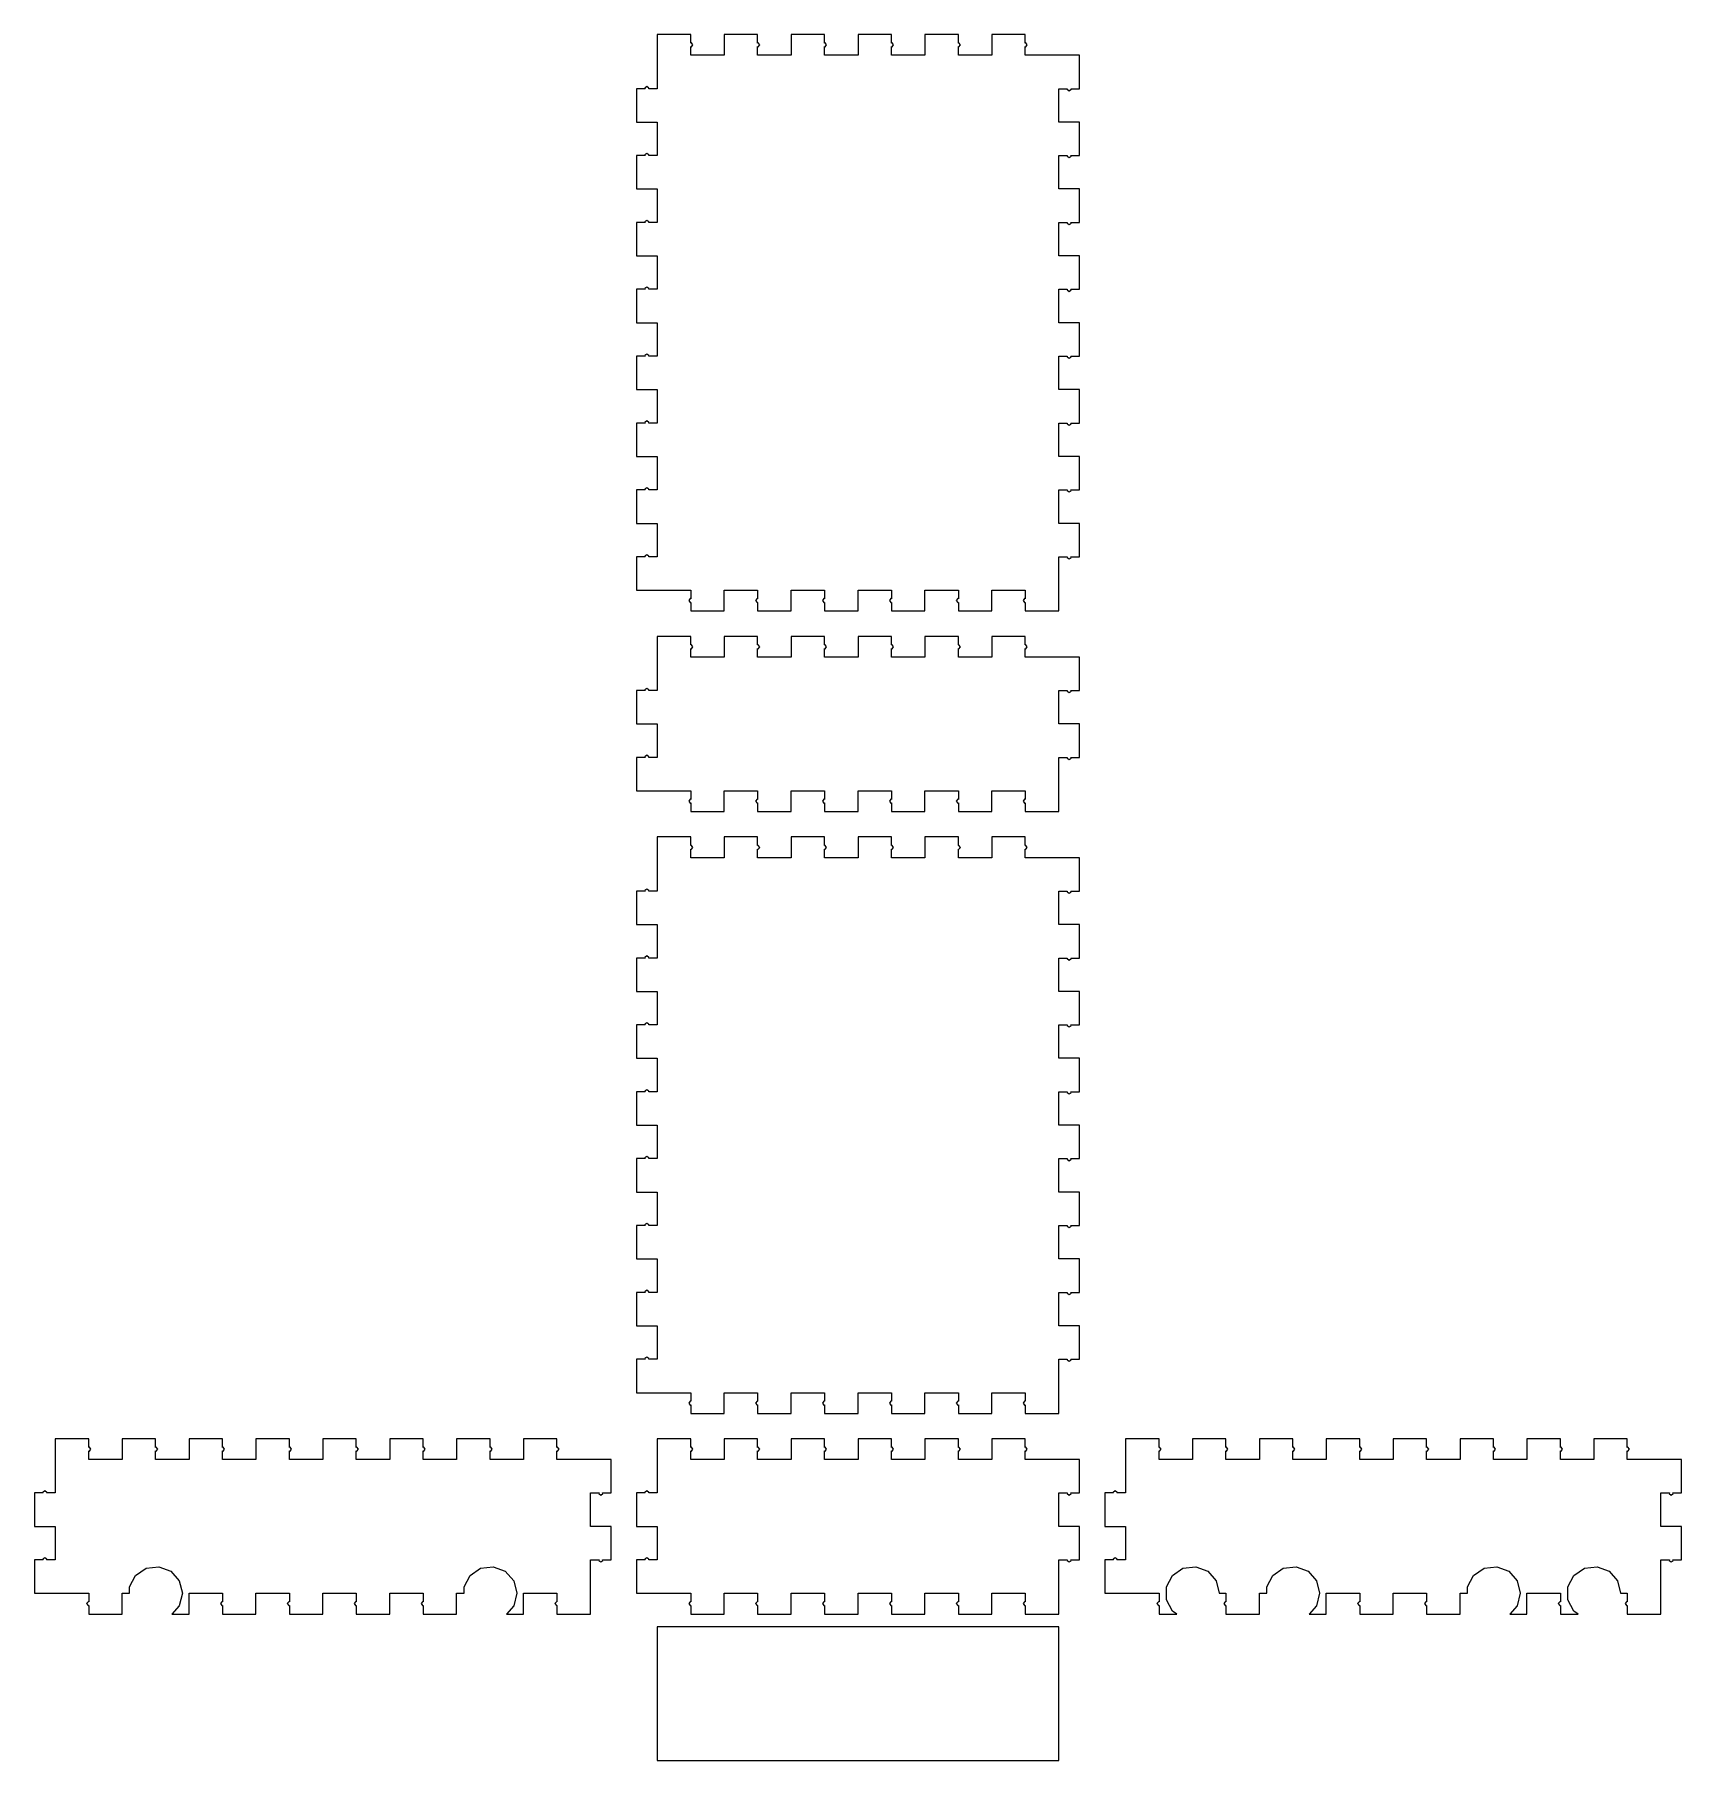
# Model space of a CAD drawing. Header units: metres. Extents: x -93 to 153, y -25 to 233.
import ezdxf

# ---------------------------------------------------------------- set-up
doc = ezdxf.new("R2010")
doc.units = ezdxf.units.M

msp = doc.modelspace()

# ---------------------------------------------------------------- linework, layer by layer
for p, q in [((5, 233.1), (0, 233.1)), ((0, 233.1), (0, 225)), ((5, 231.814), (5, 233.1)), ((15, 233.1), (10, 233.1)), ((10, 233.1), (10, 230)), ((15, 231.814), (15, 233.1)), ((25, 233.1), (20, 233.1)), ((20, 233.1), (20, 230)), ((25, 231.814), (25, 233.1)), ((35, 233.1), (30, 233.1)), ((30, 233.1), (30, 230)), ((35, 231.814), (35, 233.1)), ((45, 233.1), (40, 233.1)), ((40, 233.1), (40, 230)), ((45, 231.814), (45, 233.1)), ((55, 233.1), (50, 233.1)), ((50, 233.1), (50, 230)), ((55, 231.814), (55, 233.1)), ((5.09579, 231.845), (5, 231.814)), ((5, 230), (5, 231.286)), ((5, 231.286), (5.09579, 231.255)), ((10, 230), (5, 230)), ((5.31, 231.55), (5.09579, 231.845)), ((5.09579, 231.255), (5.31, 231.55)), ((15.0958, 231.845), (15, 231.814)), ((15, 230), (15, 231.286)), ((15, 231.286), (15.0958, 231.255)), ((20, 230), (15, 230)), ((15.31, 231.55), (15.0958, 231.845)), ((15.0958, 231.255), (15.31, 231.55)), ((25.0958, 231.845), (25, 231.814)), ((25, 230), (25, 231.286)), ((25, 231.286), (25.0958, 231.255)), ((30, 230), (25, 230)), ((25.31, 231.55), (25.0958, 231.845)), ((25.0958, 231.255), (25.31, 231.55)), ((35.0958, 231.845), (35, 231.814)), ((35, 230), (35, 231.286)), ((35, 231.286), (35.0958, 231.255)), ((40, 230), (35, 230)), ((35.31, 231.55), (35.0958, 231.845)), ((35.0958, 231.255), (35.31, 231.55)), ((45.0958, 231.845), (45, 231.814)), ((45, 230), (45, 231.286)), ((45, 231.286), (45.0958, 231.255)), ((50, 230), (45, 230)), ((45.31, 231.55), (45.0958, 231.845)), ((45.0958, 231.255), (45.31, 231.55)), ((55.0958, 231.845), (55, 231.814)), ((55, 230), (55, 231.286)), ((55, 231.286), (55.0958, 231.255)), ((63.1, 230), (55, 230)), ((55.31, 231.55), (55.0958, 231.845)), ((55.0958, 231.255), (55.31, 231.55)), ((63.1, 225), (63.1, 230)), ((-1.81369, 225), (-3.09999, 225)), ((-3.09999, 225), (-3.09999, 220)), ((-1.54999, 225.31), (-1.84482, 225.096)), ((-1.84482, 225.096), (-1.81369, 225)), ((-1.25516, 225.096), (-1.54999, 225.31)), ((-1.28629, 225), (-1.25516, 225.096)), ((0, 225), (-1.28629, 225)), ((60, 220), (60, 225)), ((60, 225), (61.2863, 225)), ((61.2863, 225), (61.2552, 224.904)), ((61.2552, 224.904), (61.55, 224.69)), ((61.55, 224.69), (61.8448, 224.904)), ((61.8448, 224.904), (61.8137, 225)), ((61.8137, 225), (63.1, 225)), ((-3.09999, 220), (0, 220)), ((0, 220), (0, 215)), ((63.1, 220), (60, 220)), ((63.1, 215), (63.1, 220)), ((-1.81369, 215), (-3.09999, 215)), ((-3.09999, 215), (-3.09999, 210)), ((-1.54999, 215.31), (-1.84482, 215.096)), ((-1.84482, 215.096), (-1.81369, 215)), ((-1.25516, 215.096), (-1.54999, 215.31)), ((-1.28629, 215), (-1.25516, 215.096)), ((0, 215), (-1.28629, 215)), ((60, 210), (60, 215)), ((60, 215), (61.2863, 215)), ((61.2863, 215), (61.2552, 214.904)), ((61.2552, 214.904), (61.55, 214.69)), ((61.55, 214.69), (61.8448, 214.904)), ((61.8448, 214.904), (61.8137, 215)), ((61.8137, 215), (63.1, 215)), ((-3.09999, 210), (0, 210)), ((0, 210), (0, 205)), ((63.1, 210), (60, 210)), ((63.1, 205), (63.1, 210)), ((-1.81369, 205), (-3.09999, 205)), ((-3.09999, 205), (-3.09999, 200)), ((-1.54999, 205.31), (-1.84482, 205.096)), ((-1.84482, 205.096), (-1.81369, 205)), ((-1.25516, 205.096), (-1.54999, 205.31)), ((-1.28629, 205), (-1.25516, 205.096)), ((0, 205), (-1.28629, 205)), ((60, 200), (60, 205)), ((60, 205), (61.2863, 205)), ((61.2863, 205), (61.2552, 204.904)), ((61.2552, 204.904), (61.55, 204.69)), ((61.55, 204.69), (61.8448, 204.904)), ((61.8448, 204.904), (61.8137, 205)), ((61.8137, 205), (63.1, 205)), ((-3.09999, 200), (0, 200)), ((0, 200), (0, 195)), ((63.1, 200), (60, 200)), ((63.1, 195), (63.1, 200)), ((-1.81369, 195), (-3.09999, 195)), ((-3.09999, 195), (-3.09999, 190)), ((-1.54999, 195.31), (-1.84482, 195.096)), ((-1.84482, 195.096), (-1.81369, 195)), ((-1.25516, 195.096), (-1.54999, 195.31)), ((-1.28629, 195), (-1.25516, 195.096)), ((0, 195), (-1.28629, 195)), ((60, 190), (60, 195)), ((60, 195), (61.2863, 195)), ((61.2863, 195), (61.2552, 194.904)), ((61.2552, 194.904), (61.55, 194.69)), ((61.55, 194.69), (61.8448, 194.904)), ((61.8448, 194.904), (61.8137, 195)), ((61.8137, 195), (63.1, 195)), ((-3.09999, 190), (0, 190)), ((0, 190), (0, 185)), ((63.1, 190), (60, 190)), ((63.1, 185), (63.1, 190)), ((-1.81369, 185), (-3.09999, 185)), ((-3.09999, 185), (-3.09999, 180)), ((-1.54999, 185.31), (-1.84482, 185.096)), ((-1.84482, 185.096), (-1.81369, 185)), ((-1.25516, 185.096), (-1.54999, 185.31)), ((-1.28629, 185), (-1.25516, 185.096)), ((0, 185), (-1.28629, 185)), ((60, 180), (60, 185)), ((60, 185), (61.2863, 185)), ((61.2863, 185), (61.2552, 184.904)), ((61.2552, 184.904), (61.55, 184.69)), ((61.55, 184.69), (61.8448, 184.904)), ((61.8448, 184.904), (61.8137, 185)), ((61.8137, 185), (63.1, 185)), ((-3.09999, 180), (0, 180)), ((0, 180), (0, 175)), ((63.1, 180), (60, 180)), ((63.1, 175), (63.1, 180)), ((-1.81369, 175), (-3.09999, 175)), ((-3.09999, 175), (-3.09999, 170)), ((-1.54999, 175.31), (-1.84482, 175.096)), ((-1.84482, 175.096), (-1.81369, 175)), ((-1.25516, 175.096), (-1.54999, 175.31)), ((-1.28629, 175), (-1.25516, 175.096)), ((0, 175), (-1.28629, 175)), ((60, 170), (60, 175)), ((60, 175), (61.2863, 175)), ((61.2863, 175), (61.2552, 174.904)), ((61.2552, 174.904), (61.55, 174.69)), ((61.55, 174.69), (61.8448, 174.904)), ((61.8448, 174.904), (61.8137, 175)), ((61.8137, 175), (63.1, 175)), ((-3.09999, 170), (0, 170)), ((0, 170), (0, 165)), ((63.1, 170), (60, 170)), ((63.1, 165), (63.1, 170)), ((-1.54999, 165.31), (-1.84482, 165.096)), ((-1.25516, 165.096), (-1.54999, 165.31)), ((-1.81369, 165), (-3.09999, 165)), ((-3.09999, 165), (-3.09999, 160)), ((-1.84482, 165.096), (-1.81369, 165)), ((-1.28629, 165), (-1.25516, 165.096)), ((0, 165), (-1.28629, 165)), ((60, 160), (60, 165)), ((60, 165), (61.2863, 165)), ((61.2863, 165), (61.2552, 164.904)), ((61.2552, 164.904), (61.55, 164.69)), ((61.55, 164.69), (61.8448, 164.904)), ((61.8448, 164.904), (61.8137, 165)), ((61.8137, 165), (63.1, 165)), ((-3.09999, 160), (0, 160)), ((0, 160), (0, 155)), ((63.1, 160), (60, 160)), ((63.1, 155), (63.1, 160)), ((-1.81369, 155), (-3.09999, 155)), ((-3.09999, 155), (-3.09999, 150)), ((-1.54999, 155.31), (-1.84482, 155.096)), ((-1.84482, 155.096), (-1.81369, 155)), ((-1.25516, 155.096), (-1.54999, 155.31)), ((-1.28629, 155), (-1.25516, 155.096)), ((0, 155), (-1.28629, 155)), ((60, 146.9), (60, 155)), ((60, 155), (61.2863, 155)), ((61.2863, 155), (61.2552, 154.904)), ((61.2552, 154.904), (61.55, 154.69)), ((61.55, 154.69), (61.8448, 154.904)), ((61.8448, 154.904), (61.8137, 155)), ((61.8137, 155), (63.1, 155)), ((-3.09999, 150), (5, 150)), ((5, 150), (5, 148.714)), ((10, 150), (15, 150)), ((10, 146.9), (10, 150)), ((15, 150), (15, 148.714)), ((20, 146.9), (20, 150)), ((20, 150), (25, 150)), ((25, 150), (25, 148.714)), ((30, 146.9), (30, 150)), ((30, 150), (35, 150)), ((35, 150), (35, 148.714)), ((40, 146.9), (40, 150)), ((40, 150), (45, 150)), ((45, 150), (45, 148.714)), ((50, 146.9), (50, 150)), ((50, 150), (55, 150)), ((55, 150), (55, 148.714)), ((4.90421, 148.745), (4.69, 148.45)), ((4.69, 148.45), (4.90421, 148.155)), ((5, 148.714), (4.90421, 148.745)), ((4.90421, 148.155), (5, 148.186)), ((5, 148.186), (5, 146.9)), ((14.9042, 148.745), (14.69, 148.45)), ((14.69, 148.45), (14.9042, 148.155)), ((15, 148.714), (14.9042, 148.745)), ((14.9042, 148.155), (15, 148.186)), ((15, 148.186), (15, 146.9)), ((24.9042, 148.745), (24.69, 148.45)), ((24.69, 148.45), (24.9042, 148.155)), ((25, 148.714), (24.9042, 148.745)), ((24.9042, 148.155), (25, 148.186)), ((25, 148.186), (25, 146.9)), ((34.9042, 148.745), (34.69, 148.45)), ((34.69, 148.45), (34.9042, 148.155)), ((35, 148.714), (34.9042, 148.745)), ((34.9042, 148.155), (35, 148.186)), ((35, 148.186), (35, 146.9)), ((44.9042, 148.745), (44.69, 148.45)), ((44.69, 148.45), (44.9042, 148.155)), ((45, 148.714), (44.9042, 148.745)), ((44.9042, 148.155), (45, 148.186)), ((45, 148.186), (45, 146.9)), ((54.9042, 148.745), (54.69, 148.45)), ((54.69, 148.45), (54.9042, 148.155)), ((55, 148.714), (54.9042, 148.745)), ((54.9042, 148.155), (55, 148.186)), ((55, 148.186), (55, 146.9)), ((5, 146.9), (10, 146.9)), ((15, 146.9), (20, 146.9)), ((25, 146.9), (30, 146.9)), ((35, 146.9), (40, 146.9)), ((45, 146.9), (50, 146.9)), ((55, 146.9), (60, 146.9)), ((5, 143.1), (0, 143.1)), ((0, 143.1), (0, 135)), ((5, 141.814), (5, 143.1)), ((15, 143.1), (10, 143.1)), ((10, 143.1), (10, 140)), ((15, 141.814), (15, 143.1)), ((25, 143.1), (20, 143.1)), ((20, 143.1), (20, 140)), ((25, 141.814), (25, 143.1)), ((35, 143.1), (30, 143.1)), ((30, 143.1), (30, 140)), ((35, 141.814), (35, 143.1)), ((45, 143.1), (40, 143.1)), ((40, 143.1), (40, 140)), ((45, 141.814), (45, 143.1)), ((55, 143.1), (50, 143.1)), ((50, 143.1), (50, 140)), ((55, 141.814), (55, 143.1)), ((5.09579, 141.845), (5, 141.814)), ((5, 140), (5, 141.286)), ((5, 141.286), (5.09579, 141.255)), ((10, 140), (5, 140)), ((5.31, 141.55), (5.09579, 141.845)), ((5.09579, 141.255), (5.31, 141.55)), ((15.0958, 141.845), (15, 141.814)), ((15, 140), (15, 141.286)), ((15, 141.286), (15.0958, 141.255)), ((20, 140), (15, 140)), ((15.31, 141.55), (15.0958, 141.845)), ((15.0958, 141.255), (15.31, 141.55)), ((25.0958, 141.845), (25, 141.814)), ((25, 140), (25, 141.286)), ((25, 141.286), (25.0958, 141.255)), ((30, 140), (25, 140)), ((25.31, 141.55), (25.0958, 141.845)), ((25.0958, 141.255), (25.31, 141.55)), ((35.0958, 141.845), (35, 141.814)), ((35, 140), (35, 141.286)), ((35, 141.286), (35.0958, 141.255)), ((40, 140), (35, 140)), ((35.31, 141.55), (35.0958, 141.845)), ((35.0958, 141.255), (35.31, 141.55)), ((45.0958, 141.845), (45, 141.814)), ((45, 140), (45, 141.286)), ((45, 141.286), (45.0958, 141.255)), ((50, 140), (45, 140)), ((45.31, 141.55), (45.0958, 141.845)), ((45.0958, 141.255), (45.31, 141.55)), ((55.0958, 141.845), (55, 141.814)), ((55, 140), (55, 141.286)), ((55, 141.286), (55.0958, 141.255)), ((63.1, 140), (55, 140)), ((55.31, 141.55), (55.0958, 141.845)), ((55.0958, 141.255), (55.31, 141.55)), ((63.1, 135), (63.1, 140)), ((-1.81369, 135), (-3.09999, 135)), ((-3.09999, 135), (-3.09999, 130)), ((-1.54999, 135.31), (-1.84482, 135.096)), ((-1.84482, 135.096), (-1.81369, 135)), ((-1.25516, 135.096), (-1.54999, 135.31)), ((-1.28629, 135), (-1.25516, 135.096)), ((0, 135), (-1.28629, 135)), ((60, 130), (60, 135)), ((60, 135), (61.2863, 135)), ((61.2863, 135), (61.2552, 134.904)), ((61.2552, 134.904), (61.55, 134.69)), ((61.55, 134.69), (61.8448, 134.904)), ((61.8448, 134.904), (61.8137, 135)), ((61.8137, 135), (63.1, 135)), ((-3.09999, 130), (0, 130)), ((0, 130), (0, 125)), ((63.1, 130), (60, 130)), ((63.1, 125), (63.1, 130)), ((-1.81369, 125), (-3.09999, 125)), ((-3.09999, 125), (-3.09999, 120)), ((-1.54999, 125.31), (-1.84482, 125.096)), ((-1.84482, 125.096), (-1.81369, 125)), ((-1.25516, 125.096), (-1.54999, 125.31)), ((-1.28629, 125), (-1.25516, 125.096)), ((0, 125), (-1.28629, 125)), ((60, 116.9), (60, 125)), ((60, 125), (61.2863, 125)), ((61.2863, 125), (61.2552, 124.904)), ((61.2552, 124.904), (61.55, 124.69)), ((61.55, 124.69), (61.8448, 124.904)), ((61.8448, 124.904), (61.8137, 125)), ((61.8137, 125), (63.1, 125)), ((-3.09999, 120), (5, 120)), ((4.90421, 118.745), (4.69, 118.45)), ((5, 118.714), (4.90421, 118.745)), ((5, 120), (5, 118.714)), ((10, 120), (15, 120)), ((10, 116.9), (10, 120)), ((14.9042, 118.745), (14.69, 118.45)), ((15, 118.714), (14.9042, 118.745)), ((15, 120), (15, 118.714)), ((20, 116.9), (20, 120)), ((20, 120), (25, 120)), ((24.9042, 118.745), (24.69, 118.45)), ((25, 118.714), (24.9042, 118.745)), ((25, 120), (25, 118.714)), ((30, 116.9), (30, 120)), ((30, 120), (35, 120)), ((34.9042, 118.745), (34.69, 118.45)), ((35, 118.714), (34.9042, 118.745)), ((35, 120), (35, 118.714)), ((40, 116.9), (40, 120)), ((40, 120), (45, 120)), ((44.9042, 118.745), (44.69, 118.45)), ((45, 118.714), (44.9042, 118.745)), ((45, 120), (45, 118.714)), ((50, 116.9), (50, 120)), ((50, 120), (55, 120)), ((54.9042, 118.745), (54.69, 118.45)), ((55, 118.714), (54.9042, 118.745)), ((55, 120), (55, 118.714)), ((4.69, 118.45), (4.90421, 118.155)), ((4.90421, 118.155), (5, 118.186)), ((5, 118.186), (5, 116.9)), ((5, 116.9), (10, 116.9)), ((14.69, 118.45), (14.9042, 118.155)), ((14.9042, 118.155), (15, 118.186)), ((15, 118.186), (15, 116.9)), ((15, 116.9), (20, 116.9)), ((24.69, 118.45), (24.9042, 118.155)), ((24.9042, 118.155), (25, 118.186)), ((25, 118.186), (25, 116.9)), ((25, 116.9), (30, 116.9)), ((34.69, 118.45), (34.9042, 118.155)), ((34.9042, 118.155), (35, 118.186)), ((35, 118.186), (35, 116.9)), ((35, 116.9), (40, 116.9)), ((44.69, 118.45), (44.9042, 118.155)), ((44.9042, 118.155), (45, 118.186)), ((45, 118.186), (45, 116.9)), ((45, 116.9), (50, 116.9)), ((54.69, 118.45), (54.9042, 118.155)), ((54.9042, 118.155), (55, 118.186)), ((55, 118.186), (55, 116.9)), ((55, 116.9), (60, 116.9)), ((5, 113.1), (0, 113.1)), ((0, 113.1), (0, 105)), ((5, 111.814), (5, 113.1)), ((5.09579, 111.845), (5, 111.814)), ((5, 110), (5, 111.286)), ((5, 111.286), (5.09579, 111.255)), ((5.31, 111.55), (5.09579, 111.845)), ((5.09579, 111.255), (5.31, 111.55)), ((15, 113.1), (10, 113.1)), ((10, 113.1), (10, 110)), ((15, 111.814), (15, 113.1)), ((15.0958, 111.845), (15, 111.814)), ((15, 110), (15, 111.286)), ((15, 111.286), (15.0958, 111.255)), ((15.31, 111.55), (15.0958, 111.845)), ((15.0958, 111.255), (15.31, 111.55)), ((25, 113.1), (20, 113.1)), ((20, 113.1), (20, 110)), ((25, 111.814), (25, 113.1)), ((25.0958, 111.845), (25, 111.814)), ((25, 110), (25, 111.286)), ((25, 111.286), (25.0958, 111.255)), ((25.31, 111.55), (25.0958, 111.845)), ((25.0958, 111.255), (25.31, 111.55)), ((35, 113.1), (30, 113.1)), ((30, 113.1), (30, 110)), ((35, 111.814), (35, 113.1)), ((35.0958, 111.845), (35, 111.814)), ((35, 110), (35, 111.286)), ((35, 111.286), (35.0958, 111.255)), ((35.31, 111.55), (35.0958, 111.845)), ((35.0958, 111.255), (35.31, 111.55)), ((45, 113.1), (40, 113.1)), ((40, 113.1), (40, 110)), ((45, 111.814), (45, 113.1)), ((45.0958, 111.845), (45, 111.814)), ((45, 110), (45, 111.286)), ((45, 111.286), (45.0958, 111.255)), ((45.31, 111.55), (45.0958, 111.845)), ((45.0958, 111.255), (45.31, 111.55)), ((55, 113.1), (50, 113.1)), ((50, 113.1), (50, 110)), ((55, 111.814), (55, 113.1)), ((55.0958, 111.845), (55, 111.814)), ((55, 110), (55, 111.286)), ((55, 111.286), (55.0958, 111.255)), ((55.31, 111.55), (55.0958, 111.845)), ((55.0958, 111.255), (55.31, 111.55)), ((10, 110), (5, 110)), ((20, 110), (15, 110)), ((30, 110), (25, 110)), ((40, 110), (35, 110)), ((50, 110), (45, 110)), ((63.1, 110), (55, 110)), ((63.1, 105), (63.1, 110)), ((-1.81369, 105), (-3.09999, 105)), ((-3.09999, 105), (-3.09999, 100)), ((-1.54999, 105.31), (-1.84482, 105.096)), ((-1.84482, 105.096), (-1.81369, 105)), ((-1.25516, 105.096), (-1.54999, 105.31)), ((-1.28629, 105), (-1.25516, 105.096)), ((0, 105), (-1.28629, 105)), ((60, 100), (60, 105)), ((60, 105), (61.2863, 105)), ((61.2863, 105), (61.2552, 104.904)), ((61.2552, 104.904), (61.55, 104.69)), ((61.55, 104.69), (61.8448, 104.904)), ((61.8448, 104.904), (61.8137, 105)), ((61.8137, 105), (63.1, 105)), ((-3.09999, 100), (0, 100)), ((0, 100), (0, 95)), ((63.1, 100), (60, 100)), ((63.1, 95), (63.1, 100)), ((-1.81369, 95), (-3.09999, 95)), ((-3.09999, 95), (-3.09999, 90)), ((-1.54999, 95.31), (-1.84482, 95.0958)), ((-1.84482, 95.0958), (-1.81369, 95)), ((-1.25516, 95.0958), (-1.54999, 95.31)), ((-1.28629, 95), (-1.25516, 95.0958)), ((0, 95), (-1.28629, 95)), ((60, 90), (60, 95)), ((60, 95), (61.2863, 95)), ((61.2863, 95), (61.2552, 94.9042)), ((61.2552, 94.9042), (61.55, 94.69)), ((61.55, 94.69), (61.8448, 94.9042)), ((61.8448, 94.9042), (61.8137, 95)), ((61.8137, 95), (63.1, 95)), ((-3.09999, 90), (0, 90)), ((0, 90), (0, 85)), ((63.1, 90), (60, 90)), ((63.1, 85), (63.1, 90)), ((-1.54999, 85.31), (-1.84482, 85.0958)), ((-1.25516, 85.0958), (-1.54999, 85.31)), ((-1.81369, 85), (-3.09999, 85)), ((-3.09999, 85), (-3.09999, 80)), ((-1.84482, 85.0958), (-1.81369, 85)), ((-1.28629, 85), (-1.25516, 85.0958)), ((0, 85), (-1.28629, 85)), ((60, 80), (60, 85)), ((60, 85), (61.2863, 85)), ((61.2863, 85), (61.2552, 84.9042)), ((61.2552, 84.9042), (61.55, 84.69)), ((61.55, 84.69), (61.8448, 84.9042)), ((61.8448, 84.9042), (61.8137, 85)), ((61.8137, 85), (63.1, 85)), ((-3.09999, 80), (0, 80)), ((0, 80), (0, 75)), ((63.1, 80), (60, 80)), ((63.1, 75), (63.1, 80)), ((-1.81369, 75), (-3.09999, 75)), ((-3.09999, 75), (-3.09999, 70)), ((-1.54999, 75.31), (-1.84482, 75.0958)), ((-1.84482, 75.0958), (-1.81369, 75)), ((-1.25516, 75.0958), (-1.54999, 75.31)), ((-1.28629, 75), (-1.25516, 75.0958)), ((0, 75), (-1.28629, 75)), ((60, 70), (60, 75)), ((60, 75), (61.2863, 75)), ((61.2863, 75), (61.2552, 74.9042)), ((61.2552, 74.9042), (61.55, 74.69)), ((61.55, 74.69), (61.8448, 74.9042)), ((61.8448, 74.9042), (61.8137, 75)), ((61.8137, 75), (63.1, 75)), ((-3.09999, 70), (0, 70)), ((0, 70), (0, 65)), ((63.1, 70), (60, 70)), ((63.1, 65), (63.1, 70)), ((-1.81369, 65), (-3.09999, 65)), ((-3.09999, 65), (-3.09999, 60)), ((-1.54999, 65.31), (-1.84482, 65.0958)), ((-1.84482, 65.0958), (-1.81369, 65)), ((-1.25516, 65.0958), (-1.54999, 65.31)), ((-1.28629, 65), (-1.25516, 65.0958)), ((0, 65), (-1.28629, 65)), ((60, 60), (60, 65)), ((60, 65), (61.2863, 65)), ((61.2863, 65), (61.2552, 64.9042)), ((61.2552, 64.9042), (61.55, 64.69)), ((61.55, 64.69), (61.8448, 64.9042)), ((61.8448, 64.9042), (61.8137, 65)), ((61.8137, 65), (63.1, 65)), ((-3.09999, 60), (0, 60)), ((0, 60), (0, 55)), ((63.1, 60), (60, 60)), ((63.1, 55), (63.1, 60)), ((-1.81369, 55), (-3.09999, 55)), ((-3.09999, 55), (-3.09999, 50)), ((-1.54999, 55.31), (-1.84482, 55.0958)), ((-1.84482, 55.0958), (-1.81369, 55)), ((-1.25516, 55.0958), (-1.54999, 55.31)), ((-1.28629, 55), (-1.25516, 55.0958)), ((0, 55), (-1.28629, 55)), ((60, 50), (60, 55)), ((60, 55), (61.2863, 55)), ((61.2863, 55), (61.2552, 54.9042)), ((61.2552, 54.9042), (61.55, 54.69)), ((61.55, 54.69), (61.8448, 54.9042)), ((61.8448, 54.9042), (61.8137, 55)), ((61.8137, 55), (63.1, 55)), ((-3.09999, 50), (0, 50)), ((0, 50), (0, 45)), ((63.1, 50), (60, 50)), ((63.1, 45), (63.1, 50)), ((-1.81369, 45), (-3.09999, 45)), ((-3.09999, 45), (-3.09999, 40)), ((-1.54999, 45.31), (-1.84482, 45.0958)), ((-1.84482, 45.0958), (-1.81369, 45)), ((-1.25516, 45.0958), (-1.54999, 45.31)), ((-1.28629, 45), (-1.25516, 45.0958)), ((0, 45), (-1.28629, 45)), ((60, 40), (60, 45)), ((60, 45), (61.2863, 45)), ((61.2863, 45), (61.2552, 44.9042)), ((61.2552, 44.9042), (61.55, 44.69)), ((61.55, 44.69), (61.8448, 44.9042)), ((61.8448, 44.9042), (61.8137, 45)), ((61.8137, 45), (63.1, 45)), ((-3.09999, 40), (0, 40)), ((0, 40), (0, 35)), ((63.1, 40), (60, 40)), ((63.1, 35), (63.1, 40)), ((-1.81369, 35), (-3.09999, 35)), ((-3.09999, 35), (-3.09999, 30)), ((-1.54999, 35.31), (-1.84482, 35.0958)), ((-1.84482, 35.0958), (-1.81369, 35)), ((-1.25516, 35.0958), (-1.54999, 35.31)), ((-1.28629, 35), (-1.25516, 35.0958)), ((0, 35), (-1.28629, 35)), ((60, 26.9), (60, 35)), ((60, 35), (61.2863, 35)), ((61.2863, 35), (61.2552, 34.9042)), ((61.2552, 34.9042), (61.55, 34.69)), ((61.55, 34.69), (61.8448, 34.9042)), ((61.8448, 34.9042), (61.8137, 35)), ((61.8137, 35), (63.1, 35)), ((-3.09999, 30), (5, 30)), ((4.90421, 28.7448), (4.69, 28.45)), ((4.69, 28.45), (4.90421, 28.1552)), ((5, 28.7137), (4.90421, 28.7448)), ((5, 30), (5, 28.7137)), ((10, 30), (15, 30)), ((10, 26.9), (10, 30)), ((14.9042, 28.7448), (14.69, 28.45)), ((14.69, 28.45), (14.9042, 28.1552)), ((15, 28.7137), (14.9042, 28.7448)), ((15, 30), (15, 28.7137)), ((20, 26.9), (20, 30)), ((20, 30), (25, 30)), ((24.9042, 28.7448), (24.69, 28.45)), ((24.69, 28.45), (24.9042, 28.1552)), ((25, 28.7137), (24.9042, 28.7448)), ((25, 30), (25, 28.7137)), ((30, 26.9), (30, 30)), ((30, 30), (35, 30)), ((34.9042, 28.7448), (34.69, 28.45)), ((34.69, 28.45), (34.9042, 28.1552)), ((35, 28.7137), (34.9042, 28.7448)), ((35, 30), (35, 28.7137)), ((40, 26.9), (40, 30)), ((40, 30), (45, 30)), ((44.9042, 28.7448), (44.69, 28.45)), ((44.69, 28.45), (44.9042, 28.1552)), ((45, 28.7137), (44.9042, 28.7448)), ((45, 30), (45, 28.7137)), ((50, 26.9), (50, 30)), ((50, 30), (55, 30)), ((54.9042, 28.7448), (54.69, 28.45)), ((54.69, 28.45), (54.9042, 28.1552)), ((55, 28.7137), (54.9042, 28.7448)), ((55, 30), (55, 28.7137)), ((4.90421, 28.1552), (5, 28.1863)), ((5, 28.1863), (5, 26.9)), ((5, 26.9), (10, 26.9)), ((14.9042, 28.1552), (15, 28.1863)), ((15, 28.1863), (15, 26.9)), ((15, 26.9), (20, 26.9)), ((24.9042, 28.1552), (25, 28.1863)), ((25, 28.1863), (25, 26.9)), ((25, 26.9), (30, 26.9)), ((34.9042, 28.1552), (35, 28.1863)), ((35, 28.1863), (35, 26.9)), ((35, 26.9), (40, 26.9)), ((44.9042, 28.1552), (45, 28.1863)), ((45, 28.1863), (45, 26.9)), ((45, 26.9), (50, 26.9)), ((54.9042, 28.1552), (55, 28.1863)), ((55, 28.1863), (55, 26.9)), ((55, 26.9), (60, 26.9)), ((-85, 23.1), (-90, 23.1)), ((-90, 23.1), (-90, 15)), ((-85, 21.8137), (-85, 23.1)), ((-84.9042, 21.8448), (-85, 21.8137)), ((-85, 20), (-85, 21.2863)), ((-85, 21.2863), (-84.9042, 21.2552)), ((-84.69, 21.55), (-84.9042, 21.8448)), ((-84.9042, 21.2552), (-84.69, 21.55)), ((-75, 23.1), (-80, 23.1)), ((-80, 23.1), (-80, 20)), ((-75, 21.8137), (-75, 23.1)), ((-74.9042, 21.8448), (-75, 21.8137)), ((-75, 20), (-75, 21.2863)), ((-75, 21.2863), (-74.9042, 21.2552)), ((-74.69, 21.55), (-74.9042, 21.8448)), ((-74.9042, 21.2552), (-74.69, 21.55)), ((-65, 23.1), (-70, 23.1)), ((-70, 23.1), (-70, 20)), ((-65, 21.8137), (-65, 23.1)), ((-64.9042, 21.8448), (-65, 21.8137)), ((-65, 20), (-65, 21.2863)), ((-65, 21.2863), (-64.9042, 21.2552)), ((-64.69, 21.55), (-64.9042, 21.8448)), ((-64.9042, 21.2552), (-64.69, 21.55)), ((-55, 23.1), (-60, 23.1)), ((-60, 23.1), (-60, 20)), ((-55, 21.8137), (-55, 23.1)), ((-54.9042, 21.8448), (-55, 21.8137)), ((-55, 20), (-55, 21.2863)), ((-55, 21.2863), (-54.9042, 21.2552)), ((-54.69, 21.55), (-54.9042, 21.8448)), ((-54.9042, 21.2552), (-54.69, 21.55)), ((-45, 23.1), (-50, 23.1)), ((-50, 23.1), (-50, 20)), ((-45, 21.8137), (-45, 23.1)), ((-44.9042, 21.8448), (-45, 21.8137)), ((-45, 20), (-45, 21.2863)), ((-45, 21.2863), (-44.9042, 21.2552)), ((-44.69, 21.55), (-44.9042, 21.8448)), ((-44.9042, 21.2552), (-44.69, 21.55)), ((-35, 23.1), (-40, 23.1)), ((-40, 23.1), (-40, 20)), ((-35, 21.8137), (-35, 23.1)), ((-34.9042, 21.8448), (-35, 21.8137)), ((-35, 20), (-35, 21.2863)), ((-35, 21.2863), (-34.9042, 21.2552)), ((-34.69, 21.55), (-34.9042, 21.8448)), ((-34.9042, 21.2552), (-34.69, 21.55)), ((-25, 23.1), (-30, 23.1)), ((-30, 23.1), (-30, 20)), ((-25, 21.8137), (-25, 23.1)), ((-24.9042, 21.8448), (-25, 21.8137)), ((-25, 20), (-25, 21.2863)), ((-25, 21.2863), (-24.9042, 21.2552)), ((-24.69, 21.55), (-24.9042, 21.8448)), ((-24.9042, 21.2552), (-24.69, 21.55)), ((-15, 23.1), (-20, 23.1)), ((-20, 23.1), (-20, 20)), ((-15, 21.8137), (-15, 23.1)), ((-14.9042, 21.8448), (-15, 21.8137)), ((-15, 20), (-15, 21.2863)), ((-15, 21.2863), (-14.9042, 21.2552)), ((-14.69, 21.55), (-14.9042, 21.8448)), ((-14.9042, 21.2552), (-14.69, 21.55)), ((5, 23.1), (0, 23.1)), ((0, 23.1), (0, 15)), ((5, 21.8137), (5, 23.1)), ((5.09579, 21.8448), (5, 21.8137)), ((5, 20), (5, 21.2863)), ((5, 21.2863), (5.09579, 21.2552)), ((5.31, 21.55), (5.09579, 21.8448)), ((5.09579, 21.2552), (5.31, 21.55)), ((15, 23.1), (10, 23.1)), ((10, 23.1), (10, 20)), ((15, 21.8137), (15, 23.1)), ((15.0958, 21.8448), (15, 21.8137)), ((15, 20), (15, 21.2863)), ((15, 21.2863), (15.0958, 21.2552)), ((15.31, 21.55), (15.0958, 21.8448)), ((15.0958, 21.2552), (15.31, 21.55)), ((25, 23.1), (20, 23.1)), ((20, 23.1), (20, 20)), ((25, 21.8137), (25, 23.1)), ((25.0958, 21.8448), (25, 21.8137)), ((25, 20), (25, 21.2863)), ((25, 21.2863), (25.0958, 21.2552)), ((25.31, 21.55), (25.0958, 21.8448)), ((25.0958, 21.2552), (25.31, 21.55)), ((35, 23.1), (30, 23.1)), ((30, 23.1), (30, 20)), ((35, 21.8137), (35, 23.1)), ((35.0958, 21.8448), (35, 21.8137)), ((35, 20), (35, 21.2863)), ((35, 21.2863), (35.0958, 21.2552)), ((35.31, 21.55), (35.0958, 21.8448)), ((35.0958, 21.2552), (35.31, 21.55)), ((45, 23.1), (40, 23.1)), ((40, 23.1), (40, 20)), ((45, 21.8137), (45, 23.1)), ((45.0958, 21.8448), (45, 21.8137)), ((45, 20), (45, 21.2863)), ((45, 21.2863), (45.0958, 21.2552)), ((45.31, 21.55), (45.0958, 21.8448)), ((45.0958, 21.2552), (45.31, 21.55)), ((55, 23.1), (50, 23.1)), ((50, 23.1), (50, 20)), ((55, 21.8137), (55, 23.1)), ((55.0958, 21.8448), (55, 21.8137)), ((55, 20), (55, 21.2863)), ((55, 21.2863), (55.0958, 21.2552)), ((55.31, 21.55), (55.0958, 21.8448)), ((55.0958, 21.2552), (55.31, 21.55)), ((75, 23.1), (70, 23.1)), ((70, 23.1), (70, 15)), ((75, 21.8137), (75, 23.1)), ((75.0958, 21.8448), (75, 21.8137)), ((75, 20), (75, 21.2863)), ((75, 21.2863), (75.0958, 21.2552)), ((75.31, 21.55), (75.0958, 21.8448)), ((75.0958, 21.2552), (75.31, 21.55)), ((85, 23.1), (80, 23.1)), ((80, 23.1), (80, 20)), ((85, 21.8137), (85, 23.1)), ((85.0958, 21.8448), (85, 21.8137)), ((85, 20), (85, 21.2863)), ((85, 21.2863), (85.0958, 21.2552)), ((85.31, 21.55), (85.0958, 21.8448)), ((85.0958, 21.2552), (85.31, 21.55)), ((95, 23.1), (90, 23.1)), ((90, 23.1), (90, 20)), ((95, 21.8137), (95, 23.1)), ((95.0958, 21.8448), (95, 21.8137)), ((95, 20), (95, 21.2863)), ((95, 21.2863), (95.0958, 21.2552)), ((95.31, 21.55), (95.0958, 21.8448)), ((95.0958, 21.2552), (95.31, 21.55)), ((105, 23.1), (100, 23.1)), ((100, 23.1), (100, 20)), ((105, 21.8137), (105, 23.1)), ((105.096, 21.8448), (105, 21.8137)), ((105, 20), (105, 21.2863)), ((105, 21.2863), (105.096, 21.2552)), ((105.31, 21.55), (105.096, 21.8448)), ((105.096, 21.2552), (105.31, 21.55)), ((115, 23.1), (110, 23.1)), ((110, 23.1), (110, 20)), ((115, 21.8137), (115, 23.1)), ((115.096, 21.8448), (115, 21.8137)), ((115, 20), (115, 21.2863)), ((115, 21.2863), (115.096, 21.2552)), ((115.31, 21.55), (115.096, 21.8448)), ((115.096, 21.2552), (115.31, 21.55)), ((125, 23.1), (120, 23.1)), ((120, 23.1), (120, 20)), ((125, 21.8137), (125, 23.1)), ((125.096, 21.8448), (125, 21.8137)), ((125, 20), (125, 21.2863)), ((125, 21.2863), (125.096, 21.2552)), ((125.31, 21.55), (125.096, 21.8448)), ((125.096, 21.2552), (125.31, 21.55)), ((135, 23.1), (130, 23.1)), ((130, 23.1), (130, 20)), ((135, 21.8137), (135, 23.1)), ((135.096, 21.8448), (135, 21.8137)), ((135, 20), (135, 21.2863)), ((135, 21.2863), (135.096, 21.2552)), ((135.31, 21.55), (135.096, 21.8448)), ((135.096, 21.2552), (135.31, 21.55)), ((145, 23.1), (140, 23.1)), ((140, 23.1), (140, 20)), ((145, 21.8137), (145, 23.1)), ((145.096, 21.8448), (145, 21.8137)), ((145, 20), (145, 21.2863)), ((145, 21.2863), (145.096, 21.2552)), ((145.31, 21.55), (145.096, 21.8448)), ((145.096, 21.2552), (145.31, 21.55)), ((-80, 20), (-85, 20)), ((-70, 20), (-75, 20)), ((-60, 20), (-65, 20)), ((-50, 20), (-55, 20)), ((-40, 20), (-45, 20)), ((-30, 20), (-35, 20)), ((-20, 20), (-25, 20)), ((-6.90001, 20), (-15, 20)), ((-6.90001, 15), (-6.90001, 20)), ((10, 20), (5, 20)), ((20, 20), (15, 20)), ((30, 20), (25, 20)), ((40, 20), (35, 20)), ((50, 20), (45, 20)), ((63.1, 20), (55, 20)), ((63.1, 15), (63.1, 20)), ((80, 20), (75, 20)), ((90, 20), (85, 20)), ((100, 20), (95, 20)), ((110, 20), (105, 20)), ((120, 20), (115, 20)), ((130, 20), (125, 20)), ((140, 20), (135, 20)), ((153.1, 20), (145, 20)), ((153.1, 15), (153.1, 20)), ((-91.8137, 15), (-93.1, 15)), ((-93.1, 15), (-93.1, 10)), ((-91.55, 15.31), (-91.8448, 15.0958)), ((-91.8448, 15.0958), (-91.8137, 15)), ((-91.2552, 15.0958), (-91.55, 15.31)), ((-91.2863, 15), (-91.2552, 15.0958)), ((-90, 15), (-91.2863, 15)), ((-10, 10), (-10, 15)), ((-10, 15), (-8.71371, 15)), ((-8.71371, 15), (-8.74484, 14.9042)), ((-8.74484, 14.9042), (-8.45001, 14.69)), ((-8.45001, 14.69), (-8.15518, 14.9042)), ((-8.15518, 14.9042), (-8.18631, 15)), ((-8.18631, 15), (-6.90001, 15)), ((-1.81369, 15), (-3.09999, 15)), ((-3.09999, 15), (-3.09999, 10)), ((-1.54999, 15.31), (-1.84482, 15.0958)), ((-1.84482, 15.0958), (-1.81369, 15)), ((-1.25516, 15.0958), (-1.54999, 15.31)), ((-1.28629, 15), (-1.25516, 15.0958)), ((0, 15), (-1.28629, 15)), ((60, 10), (60, 15)), ((60, 15), (61.2863, 15)), ((61.2863, 15), (61.2552, 14.9042)), ((61.2552, 14.9042), (61.55, 14.69)), ((61.55, 14.69), (61.8448, 14.9042)), ((61.8448, 14.9042), (61.8137, 15)), ((61.8137, 15), (63.1, 15)), ((68.1863, 15), (66.9, 15)), ((66.9, 15), (66.9, 10)), ((68.45, 15.31), (68.1552, 15.0958)), ((68.1552, 15.0958), (68.1863, 15)), ((68.7448, 15.0958), (68.45, 15.31)), ((68.7137, 15), (68.7448, 15.0958)), ((70, 15), (68.7137, 15)), ((150, 10), (150, 15)), ((150, 15), (151.286, 15)), ((151.286, 15), (151.255, 14.9042)), ((151.255, 14.9042), (151.55, 14.69)), ((151.55, 14.69), (151.845, 14.9042)), ((151.845, 14.9042), (151.814, 15)), ((151.814, 15), (153.1, 15)), ((-93.1, 10), (-90, 10)), ((-90, 10), (-90, 5)), ((-6.90001, 10), (-10, 10)), ((-6.90001, 5), (-6.90001, 10)), ((-3.09999, 10), (0, 10)), ((0, 10), (0, 5)), ((63.1, 10), (60, 10)), ((63.1, 5), (63.1, 10)), ((66.9, 10), (70, 10)), ((70, 10), (70, 5)), ((153.1, 10), (150, 10)), ((153.1, 5), (153.1, 10)), ((-91.55, 5.31), (-91.8448, 5.09579)), ((-91.2552, 5.09579), (-91.55, 5.31)), ((-1.54999, 5.31), (-1.84482, 5.09579)), ((-1.25516, 5.09579), (-1.54999, 5.31)), ((68.45, 5.31), (68.1552, 5.09579)), ((68.7448, 5.09579), (68.45, 5.31)), ((-91.8137, 5), (-93.1, 5)), ((-93.1, 5), (-93.1, 0)), ((-91.8448, 5.09579), (-91.8137, 5)), ((-91.2863, 5), (-91.2552, 5.09579)), ((-90, 5), (-91.2863, 5)), ((-78.8838, 0.95726), (-77.994, 2.65248)), ((-77.994, 2.65248), (-76.4184, 3.74005)), ((-76.4184, 3.74005), (-74.5179, 3.97083)), ((-74.5179, 3.97083), (-72.7278, 3.29193)), ((-72.7278, 3.29193), (-71.4582, 1.85889)), ((-28.8838, 0.95726), (-27.994, 2.65248)), ((-27.994, 2.65248), (-26.4184, 3.74005)), ((-26.4184, 3.74005), (-24.5179, 3.97083)), ((-24.5179, 3.97083), (-22.7278, 3.29193)), ((-22.7278, 3.29193), (-21.4582, 1.85889)), ((-10, -3.09999), (-10, 5)), ((-10, 5), (-8.71371, 5)), ((-8.71371, 5), (-8.74484, 4.90421)), ((-8.74484, 4.90421), (-8.45001, 4.69)), ((-8.45001, 4.69), (-8.15518, 4.90421)), ((-8.15518, 4.90421), (-8.18631, 5)), ((-8.18631, 5), (-6.90001, 5)), ((-1.81369, 5), (-3.09999, 5)), ((-3.09999, 5), (-3.09999, 0)), ((-1.84482, 5.09579), (-1.81369, 5)), ((-1.28629, 5), (-1.25516, 5.09579)), ((0, 5), (-1.28629, 5)), ((60, -3.09999), (60, 5)), ((60, 5), (61.2863, 5)), ((61.2863, 5), (61.2552, 4.90421)), ((61.2552, 4.90421), (61.55, 4.69)), ((61.55, 4.69), (61.8448, 4.90421)), ((61.8448, 4.90421), (61.8137, 5)), ((61.8137, 5), (63.1, 5)), ((68.1863, 5), (66.9, 5)), ((66.9, 5), (66.9, 0)), ((68.1552, 5.09579), (68.1863, 5)), ((68.7137, 5), (68.7448, 5.09579)), ((70, 5), (68.7137, 5)), ((76.1162, 0.95726), (77.006, 2.65248)), ((77.006, 2.65248), (78.5816, 3.74005)), ((78.5816, 3.74005), (80.4821, 3.97083)), ((80.4821, 3.97083), (82.2722, 3.29193)), ((82.2722, 3.29193), (83.5418, 1.85889)), ((91.1162, 0.95726), (92.006, 2.65248)), ((92.006, 2.65248), (93.5816, 3.74005)), ((93.5816, 3.74005), (95.4821, 3.97083)), ((95.4821, 3.97083), (97.2722, 3.29193)), ((97.2722, 3.29193), (98.5418, 1.85889)), ((121.116, 0.95726), (122.006, 2.65248)), ((122.006, 2.65248), (123.582, 3.74005)), ((123.582, 3.74005), (125.482, 3.97083)), ((125.482, 3.97083), (127.272, 3.29193)), ((127.272, 3.29193), (128.542, 1.85889)), ((136.116, 0.95726), (137.006, 2.65248)), ((137.006, 2.65248), (138.582, 3.74005)), ((138.582, 3.74005), (140.482, 3.97083)), ((140.482, 3.97083), (142.272, 3.29193)), ((142.272, 3.29193), (143.542, 1.85889)), ((150, -3.09999), (150, 5)), ((150, 5), (151.286, 5)), ((151.286, 5), (151.255, 4.90421)), ((151.255, 4.90421), (151.55, 4.69)), ((151.55, 4.69), (151.845, 4.90421)), ((151.845, 4.90421), (151.814, 5)), ((151.814, 5), (153.1, 5)), ((-93.1, 0), (-85, 0)), ((-85, 0), (-85, -1.28629)), ((-80, 0), (-78.8838, 0)), ((-80, -3.09999), (-80, 0)), ((-78.8838, 0), (-78.8838, 0.95726)), ((-71.4582, 1.85889), (-71, 0)), ((-71, 0), (-71.4582, -1.85889)), ((-70, -3.09999), (-70, 0)), ((-70, 0), (-65, 0)), ((-65, 0), (-65, -1.28629)), ((-60, -3.09999), (-60, 0)), ((-60, 0), (-55, 0)), ((-55, 0), (-55, -1.28629)), ((-50, -3.09999), (-50, 0)), ((-50, 0), (-45, 0)), ((-45, 0), (-45, -1.28629)), ((-40, -3.09999), (-40, 0)), ((-40, 0), (-35, 0)), ((-35, 0), (-35, -1.28629)), ((-30, -3.09999), (-30, 0)), ((-30, 0), (-28.8838, 0)), ((-28.8838, 0), (-28.8838, 0.95726)), ((-21.4582, 1.85889), (-21, 0)), ((-21, 0), (-21.4582, -1.85889)), ((-20, -3.09999), (-20, 0)), ((-20, 0), (-15, 0)), ((-15, 0), (-15, -1.28629)), ((-3.09999, 0), (5, 0)), ((5, 0), (5, -1.28629)), ((10, 0), (15, 0)), ((10, -3.09999), (10, 0)), ((15, 0), (15, -1.28629)), ((20, -3.09999), (20, 0)), ((20, 0), (25, 0)), ((25, 0), (25, -1.28629)), ((30, -3.09999), (30, 0)), ((30, 0), (35, 0)), ((35, 0), (35, -1.28629)), ((40, -3.09999), (40, 0)), ((40, 0), (45, 0)), ((45, 0), (45, -1.28629)), ((50, -3.09999), (50, 0)), ((50, 0), (55, 0)), ((55, 0), (55, -1.28629)), ((66.9, 0), (75, 0)), ((75, 0), (75, -1.28629)), ((76.1162, -0.95726), (76.1162, 0.95726)), ((83.5418, 1.85889), (84, 0)), ((84, 0), (85, 0)), ((85, 0), (85, -1.28629)), ((90, -3.09999), (90, 0)), ((90, 0), (91.1162, 0)), ((91.1162, 0), (91.1162, 0.95726)), ((98.5418, 1.85889), (99, 0)), ((99, 0), (98.5418, -1.85889)), ((100, -3.09999), (100, 0)), ((100, 0), (105, 0)), ((105, 0), (105, -1.28629)), ((110, -3.09999), (110, 0)), ((110, 0), (115, 0)), ((115, 0), (115, -1.28629)), ((120, -3.09999), (120, 0)), ((120, 0), (121.116, 0)), ((121.116, 0), (121.116, 0.95726)), ((128.542, 1.85889), (129, 0)), ((129, 0), (128.542, -1.85889)), ((130, -3.09999), (130, 0)), ((130, 0), (135, 0)), ((135, 0), (135, -1.28629)), ((136.116, -0.95726), (136.116, 0.95726)), ((143.542, 1.85889), (144, 0)), ((144, 0), (145, 0)), ((145, 0), (145, -1.28629)), ((-85.0958, -1.25516), (-85.31, -1.54999)), ((-85.31, -1.54999), (-85.0958, -1.84482)), ((-85, -1.28629), (-85.0958, -1.25516)), ((-85.0958, -1.84482), (-85, -1.81369)), ((-85, -1.81369), (-85, -3.09999)), ((-71.4582, -1.85889), (-72.5577, -3.09999)), ((-65.0958, -1.25516), (-65.31, -1.54999)), ((-65.31, -1.54999), (-65.0958, -1.84482)), ((-65, -1.28629), (-65.0958, -1.25516)), ((-65.0958, -1.84482), (-65, -1.81369)), ((-65, -1.81369), (-65, -3.09999)), ((-55.0958, -1.25516), (-55.31, -1.54999)), ((-55.31, -1.54999), (-55.0958, -1.84482)), ((-55, -1.28629), (-55.0958, -1.25516)), ((-55.0958, -1.84482), (-55, -1.81369)), ((-55, -1.81369), (-55, -3.09999)), ((-45.0958, -1.25516), (-45.31, -1.54999)), ((-45.31, -1.54999), (-45.0958, -1.84482)), ((-45, -1.28629), (-45.0958, -1.25516)), ((-45.0958, -1.84482), (-45, -1.81369)), ((-45, -1.81369), (-45, -3.09999)), ((-35.0958, -1.25516), (-35.31, -1.54999)), ((-35.31, -1.54999), (-35.0958, -1.84482)), ((-35, -1.28629), (-35.0958, -1.25516)), ((-35.0958, -1.84482), (-35, -1.81369)), ((-35, -1.81369), (-35, -3.09999)), ((-21.4582, -1.85889), (-22.5577, -3.09999)), ((-15.0958, -1.25516), (-15.31, -1.54999)), ((-15.31, -1.54999), (-15.0958, -1.84482)), ((-15, -1.28629), (-15.0958, -1.25516)), ((-15.0958, -1.84482), (-15, -1.81369)), ((-15, -1.81369), (-15, -3.09999)), ((4.90421, -1.25516), (4.69, -1.54999)), ((4.69, -1.54999), (4.90421, -1.84482)), ((5, -1.28629), (4.90421, -1.25516)), ((4.90421, -1.84482), (5, -1.81369)), ((5, -1.81369), (5, -3.09999)), ((14.9042, -1.25516), (14.69, -1.54999)), ((14.69, -1.54999), (14.9042, -1.84482)), ((15, -1.28629), (14.9042, -1.25516)), ((14.9042, -1.84482), (15, -1.81369)), ((15, -1.81369), (15, -3.09999)), ((24.9042, -1.25516), (24.69, -1.54999)), ((24.69, -1.54999), (24.9042, -1.84482)), ((25, -1.28629), (24.9042, -1.25516)), ((24.9042, -1.84482), (25, -1.81369)), ((25, -1.81369), (25, -3.09999)), ((34.9042, -1.25516), (34.69, -1.54999)), ((34.69, -1.54999), (34.9042, -1.84482)), ((35, -1.28629), (34.9042, -1.25516)), ((34.9042, -1.84482), (35, -1.81369)), ((35, -1.81369), (35, -3.09999)), ((44.9042, -1.25516), (44.69, -1.54999)), ((44.69, -1.54999), (44.9042, -1.84482)), ((45, -1.28629), (44.9042, -1.25516)), ((44.9042, -1.84482), (45, -1.81369)), ((45, -1.81369), (45, -3.09999)), ((54.9042, -1.25516), (54.69, -1.54999)), ((54.69, -1.54999), (54.9042, -1.84482)), ((55, -1.28629), (54.9042, -1.25516)), ((54.9042, -1.84482), (55, -1.81369)), ((55, -1.81369), (55, -3.09999)), ((74.9042, -1.25516), (74.69, -1.54999)), ((74.69, -1.54999), (74.9042, -1.84482)), ((75, -1.28629), (74.9042, -1.25516)), ((74.9042, -1.84482), (75, -1.81369)), ((75, -1.81369), (75, -3.09999)), ((77.006, -2.65248), (76.1162, -0.95726)), ((84.9042, -1.25516), (84.69, -1.54999)), ((84.69, -1.54999), (84.9042, -1.84482)), ((85, -1.28629), (84.9042, -1.25516)), ((84.9042, -1.84482), (85, -1.81369)), ((85, -1.81369), (85, -3.09999)), ((98.5418, -1.85889), (97.4423, -3.09999)), ((104.904, -1.25516), (104.69, -1.54999)), ((104.69, -1.54999), (104.904, -1.84482)), ((105, -1.28629), (104.904, -1.25516)), ((104.904, -1.84482), (105, -1.81369)), ((105, -1.81369), (105, -3.09999)), ((114.904, -1.25516), (114.69, -1.54999)), ((114.69, -1.54999), (114.904, -1.84482)), ((115, -1.28629), (114.904, -1.25516)), ((114.904, -1.84482), (115, -1.81369)), ((115, -1.81369), (115, -3.09999)), ((128.542, -1.85889), (127.442, -3.09999)), ((134.904, -1.25516), (134.69, -1.54999)), ((134.69, -1.54999), (134.904, -1.84482)), ((135, -1.28629), (134.904, -1.25516)), ((134.904, -1.84482), (135, -1.81369)), ((135, -1.81369), (135, -3.09999)), ((137.006, -2.65248), (136.116, -0.95726)), ((144.904, -1.25516), (144.69, -1.54999)), ((144.69, -1.54999), (144.904, -1.84482)), ((145, -1.28629), (144.904, -1.25516)), ((144.904, -1.84482), (145, -1.81369)), ((145, -1.81369), (145, -3.09999)), ((-85, -3.09999), (-80, -3.09999)), ((-72.5577, -3.09999), (-70, -3.09999)), ((-65, -3.09999), (-60, -3.09999)), ((-55, -3.09999), (-50, -3.09999)), ((-45, -3.09999), (-40, -3.09999)), ((-35, -3.09999), (-30, -3.09999)), ((-22.5577, -3.09999), (-20, -3.09999)), ((-15, -3.09999), (-10, -3.09999)), ((60, -5), (0, -5)), ((0, -5), (0, -25)), ((5, -3.09999), (10, -3.09999)), ((15, -3.09999), (20, -3.09999)), ((25, -3.09999), (30, -3.09999)), ((35, -3.09999), (40, -3.09999)), ((45, -3.09999), (50, -3.09999)), ((55, -3.09999), (60, -3.09999)), ((60, -25), (60, -5)), ((75, -3.09999), (77.6543, -3.09999)), ((77.6543, -3.09999), (77.006, -2.65248)), ((85, -3.09999), (90, -3.09999)), ((97.4423, -3.09999), (100, -3.09999)), ((105, -3.09999), (110, -3.09999)), ((115, -3.09999), (120, -3.09999)), ((127.442, -3.09999), (130, -3.09999)), ((135, -3.09999), (137.654, -3.09999)), ((137.654, -3.09999), (137.006, -2.65248)), ((145, -3.09999), (150, -3.09999)), ((0, -25), (60, -25))]:
    msp.add_line(p, q)

doc.saveas('drawing.dxf')
